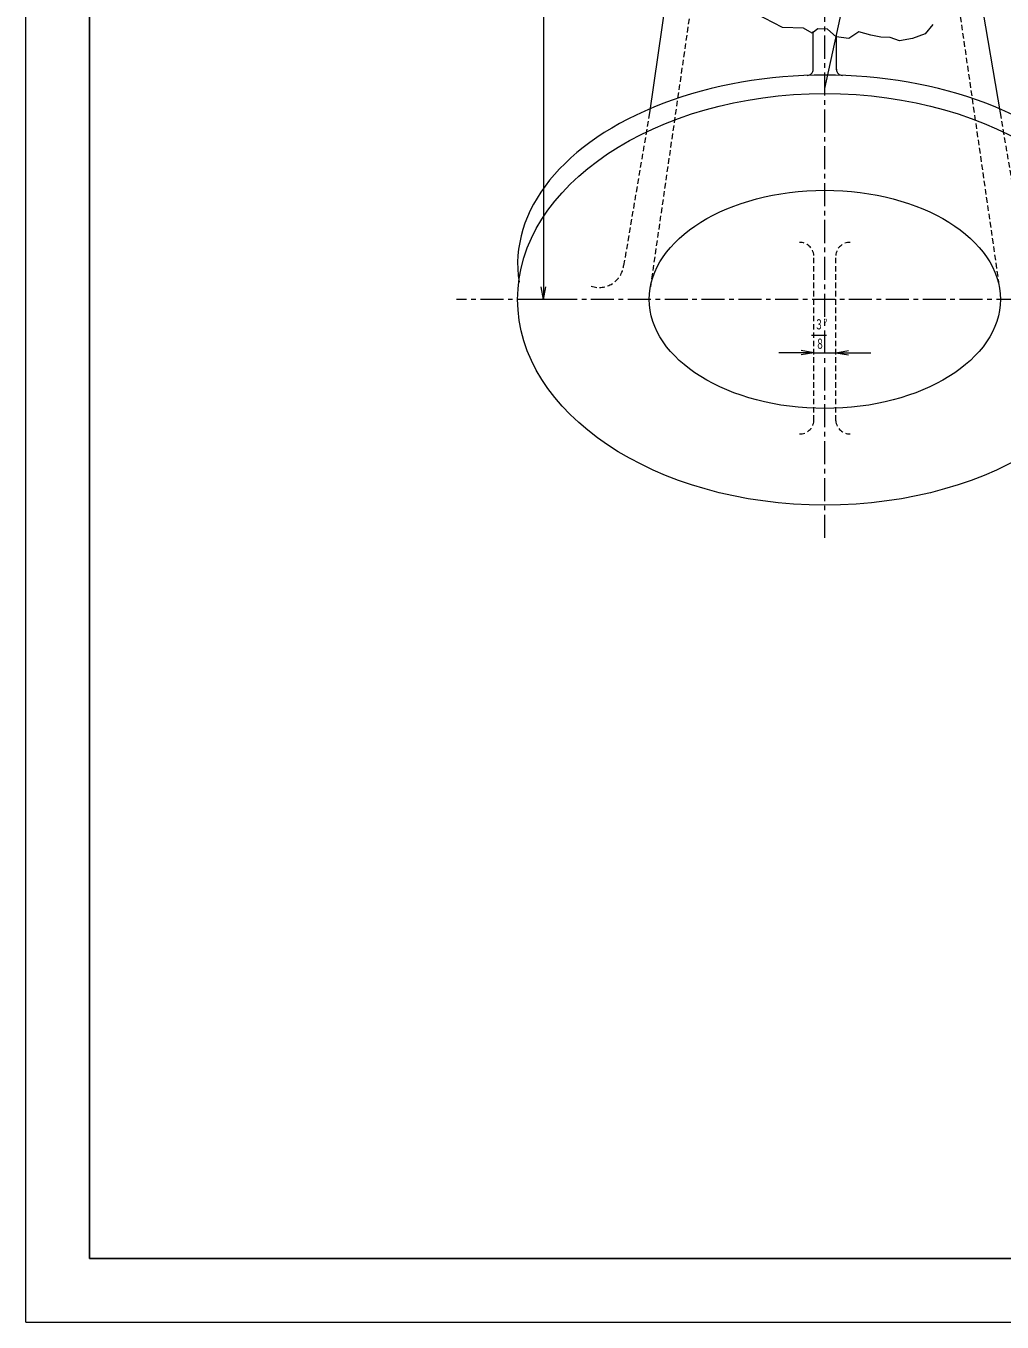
# Model space of a CAD drawing. Units: millimetres, scale not verified. Extents: x -820 to 820, y -580 to 580.
# Drawn here: x -820 to -397, y -580 to -18 of the extents above; entities that cross this region are included whole.
import ezdxf
from ezdxf.enums import TextEntityAlignment as Align

# ---------------------------------------------------------------- set-up
doc = ezdxf.new("R2010")
doc.units = ezdxf.units.MM
doc.header["$LTSCALE"] = 2
doc.linetypes.add('CHAIN1', pattern=[8, 5, -1, 1, -1])
doc.linetypes.add('DASHED1', pattern=[1.8, 1.2, -0.6])
for name, color, linetype, lineweight in [('0-0_0', 3, 'Continuous', 18), ('0-1_芯', 4, 'CHAIN1', 18), ('0-2_寸法', 2, 'Continuous', 18), ('0-F_枠', 3, 'Continuous', 18)]:
    doc.layers.add(name, color=color, linetype=linetype, lineweight=lineweight)
doc.styles.add('ＭＳ ゴシック', font='')
doc.styles.get('ＭＳ ゴシック').set_extended_font_data('MS Gothic')

msp = doc.modelspace()

# ---------------------------------------------------------------- linework, layer by layer
at = {"layer": '0-0_0'}
for p, q in [((-539.063, 18.011), (-549.701, -55.521)), ((-409.228, 13.595), (-397.504, -55.521)), ((-478.682, -36.808), (-478.682, -20.168)), ((-468.522, -36.808), (-468.522, -21.848))]:
    msp.add_line(p, q, dxfattribs=at)
at = {"layer": '0-0_0', "color": 1, "linetype": 'DASHED1'}
for p, q in [((-530.983, -3.934), (-549.498, -132.198)), ((-415.324, -10.151), (-397.707, -132.198)), ((-549.701, -55.521), (-560.945, -121.804)), ((-397.504, -55.521), (-386.26, -121.804)), ((-478.377, -189.15), (-478.377, -117.382)), ((-468.827, -189.15), (-468.827, -117.382))]:
    msp.add_line(p, q, dxfattribs=at)
at = {"layer": '0-0_0', "color": 2}
msp.add_lwpolyline([(-426.718, -17.126), (-430.055, -21.144), (-435.55, -23.256), (-441.186, -24.287), (-445.223, -22.776), (-449.273, -22.603), (-453.693, -21.787), (-458.911, -20.374), (-463.143, -23.206), (-468.714, -22.442), (-472.416, -19.081), (-476.591, -18.939), (-479.146, -20.838), (-482.82, -18.78), (-491.987, -18.359), (-503.663, -12.374)], dxfattribs=at)
at = {"layer": '0-0_0'}
for centre, start, end in [((-481.22, -36.696), 270, 2.53652), ((-465.985, -36.696), 177.46348, 270)]:
    msp.add_arc(centre, 2.54, start, end, dxfattribs=at)
at = {"layer": '0-0_0', "color": 1, "linetype": 'DASHED1'}
for centre, radius, start, end in [((-484.428, -117.742), 6.061, 3.40573, 91.68312), ((-462.777, -117.742), 6.061, 88.31688, 176.59427), ((-571.602, -120.546), 10.731, 251.73757, 353.26761), ((-484.428, -188.789), 6.061, 268.31688, 356.59427), ((-462.777, -188.789), 6.061, 183.40573, 271.68312)]:
    msp.add_arc(centre, radius, start, end, dxfattribs=at)
at = {"layer": '0-0_0'}
msp.add_ellipse((-473.602, -121.188), major_axis=(133.35, 0), ratio=0.61554, start_param=6.1877494, end_param=9.5202138, dxfattribs=at)
for major_axis, ratio in [((133.35, 0), 0.669786), ((76.2, 0), 0.621359)]:
    msp.add_ellipse((-473.602, -136.428), major_axis=major_axis, ratio=ratio, dxfattribs=at)
at = {"layer": '0-1_芯'}
for p, q in [((-473.602, -239.96), (-473.602, 442.946)), ((106.871, -136.428), (-633.551, -136.428))]:
    msp.add_line(p, q, dxfattribs=at)
at = {"layer": '0-2_寸法'}
for p, q in [((-595.704, 117.572), (-595.704, -136.428)), ((-595.704, -136.428), (-596.676, -130.913)), ((-595.704, -136.428), (-594.731, -130.913)), ((-582.726, -136.428), (-598.244, -136.428)), ((-479.353, -151.905), (-472.941, -151.905)), ((-478.377, -159.572), (-493.617, -159.572)), ((-478.377, -159.572), (-483.892, -158.599)), ((-478.377, -159.572), (-483.892, -160.544)), ((-478.377, -159.572), (-468.827, -159.572)), ((-468.827, -159.572), (-463.312, -158.599)), ((-468.827, -159.572), (-453.587, -159.572)), ((-468.827, -159.572), (-463.312, -160.544))]:
    msp.add_line(p, q, dxfattribs=at)
msp.add_lwpolyline([(-473.602, -44.931), (-443.612, 92.562), (-441.988, 100.007)], dxfattribs=at)
at = {"layer": '0-F_枠'}
msp.add_line((-820.41, -580.29), (-820.41, 580.29), dxfattribs=at)
at = {"layer": '0-F_枠', "lineweight": 25}
msp.add_line((-792.81, -552.69), (-792.81, 552.69), dxfattribs=at)
at = {"layer": '0-F_枠'}
msp.add_lwpolyline([(-820.41, -580.29), (820.41, -580.29), (820.41, 580.29)], dxfattribs=at)
at = {"layer": '0-F_枠', "lineweight": 25}
msp.add_lwpolyline([(-792.81, -552.69), (792.796, -552.69), (792.796, 552.69)], dxfattribs=at)

# ---------------------------------------------------------------- texts
at = {"layer": '0-2_寸法', "style": 'ＭＳ ゴシック', "width": 0.6}
for s, p in [('３”', (-477.981, -150.782)), ('８', (-477.534, -159.186))]:
    msp.add_text(s, height=4.399, dxfattribs=at).set_placement(p, align=Align.BOTTOM_LEFT)

doc.saveas('drawing.dxf')
